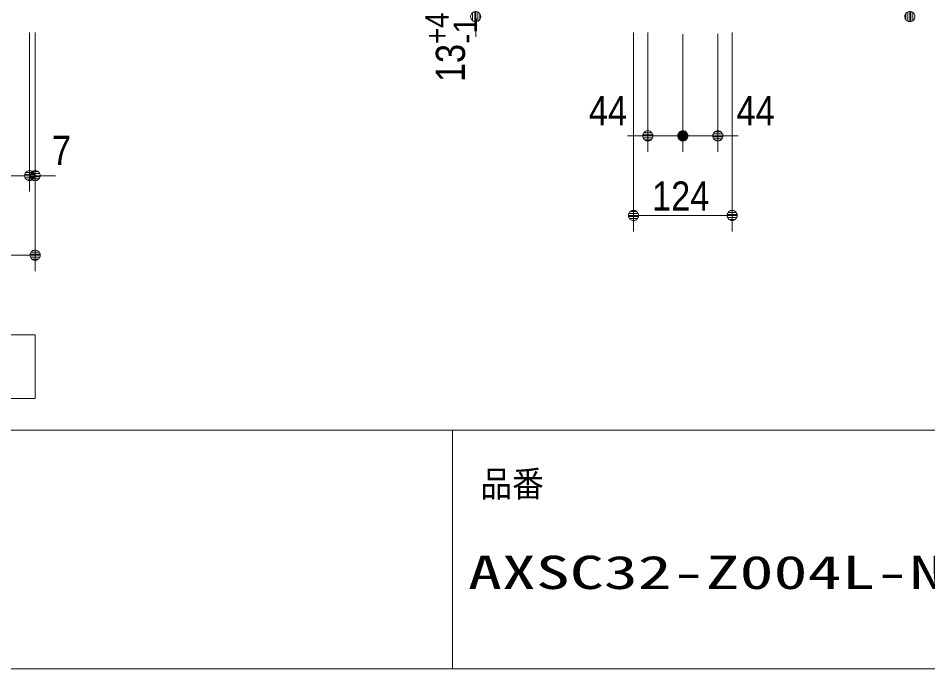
# Model space of a CAD drawing. Units: millimetres, scale not verified. Extents: x -6062 to 6062, y -3045 to 3045.
# Drawn here: x -1234 to -90, y -2770 to -1952 of the extents above; entities that cross this region are included whole.
import ezdxf
from ezdxf.enums import TextEntityAlignment as Align

# ---------------------------------------------------------------- set-up
doc = ezdxf.new("R2010")
doc.units = ezdxf.units.MM
doc.header["$LTSCALE"] = 20
for name, color, linetype, lineweight in [('0-0_2寸法-1', 7, 'Continuous', 9), ('0-1_0', 7, 'Continuous', 9), ('0-2_2寸法-2', 7, 'Continuous', 9), ('0-3_2寸法-3', 7, 'Continuous', 9), ('0-5_1図面枠', 7, 'Continuous', 9)]:
    doc.layers.add(name, color=color, linetype=linetype, lineweight=lineweight)
doc.styles.add('ＭＳ ゴシック', font='')
doc.styles.add('ＭＳ Ｐゴシック', font='')
doc.styles.get('ＭＳ ゴシック').set_extended_font_data('MS Gothic')
doc.styles.get('ＭＳ Ｐゴシック').set_extended_font_data('MS PGothic')

# ---------------------------------------------------------------- blocks, each defined once
blk = doc.blocks.new('_Dot')
at = {"layer": '0-1_0'}
for p, q in [((-10, 0), (-20, 0)), ((9.78, 2), (-9.78, 2)), ((7.99, 6), (-7.99, 6)), ((9.16, -3.98), (-9.16, -3.98)), ((6, -7.98), (-6, -7.98))]:
    blk.add_line(p, q, dxfattribs=at)
for points in [[(10, 0), (9.92, 1.25), (9.69, 2.49), (9.3, 3.68), (8.76, 4.82), (8.09, 5.88), (7.29, 6.85), (6.37, 7.71), (5.36, 8.44), (4.26, 9.05), (3.09, 9.51), (1.87, 9.82), (0.63, 9.98), (-0.63, 9.98), (-1.87, 9.82), (-3.09, 9.51), (-4.26, 9.05), (-5.36, 8.44), (-6.37, 7.71), (-7.29, 6.85), (-8.09, 5.88), (-8.76, 4.82), (-9.3, 3.68), (-9.69, 2.49), (-9.92, 1.25), (-10, 0), (0, 0)], [(-10, 0), (-9.92, -1.25), (-9.69, -2.49), (-9.3, -3.68), (-8.76, -4.82), (-8.09, -5.88), (-7.29, -6.85), (-6.37, -7.71), (-5.36, -8.44), (-4.26, -9.05), (-3.09, -9.51), (-1.87, -9.82), (-0.63, -9.98), (0.63, -9.98), (1.87, -9.82), (3.09, -9.51), (4.26, -9.05), (5.36, -8.44), (6.37, -7.71), (7.29, -6.85), (8.09, -5.88), (8.76, -4.82), (9.3, -3.68), (9.69, -2.49), (9.92, -1.25), (10, 0), (0, 0)]]:
    blk.add_lwpolyline(points, close=True, dxfattribs=at)
blk = doc.blocks.new('グループ-139')
at = {"layer": '0-5_1図面枠'}
for p, q in [((-80000, -49400), (80000, -49400)), ((22000, -49400), (22000, -55400))]:
    blk.add_line(p, q, dxfattribs=at)
blk.add_lwpolyline([(-80000, 55400), (80000, 55400), (80000, -55400), (-80000, -55400)], close=True, dxfattribs=at)
blk = doc.blocks.new('図面枠')
at = {"layer": '0-5_1図面枠'}
blk.add_blockref('グループ-139', (0, 0), dxfattribs=at)
at = {"layer": '0-5_1図面枠', "style": 'ＭＳ ゴシック', "width": 0.9}
blk.add_text('品番', height=650.9, dxfattribs=at).set_placement((22696.5, -51268.3), align=Align.BOTTOM_LEFT)

msp = doc.modelspace()

# ---------------------------------------------------------------- linework, layer by layer
at = {"layer": '0-0_2寸法-1'}
for p, q in [((-460.04, -1970), (-460.04, -2220)), ((-336.04, -1970), (-336.04, -2220)), ((-1212.5, -2170), (-1212.5, -2270)), ((-447.32, -2200), (-348.75, -2200)), ((-4781.79, -2250), (-1225.21, -2250))]:
    msp.add_line(p, q, dxfattribs=at)
at = {"layer": '0-2_2寸法-2'}
for p, q in [((-658.54, -1962.71), (-658.54, -1975.42)), ((-1219.5, -1970), (-1219.5, -2170)), ((-1212.5, -1970), (-1212.5, -2170)), ((-442.04, -1970), (-442.04, -2120)), ((-398.04, -1972), (-398.04, -2120)), ((-398.04, -1972), (-398.04, -2120)), ((-354.04, -1971.48), (-354.04, -2120)), ((-454.75, -2100), (-467.46, -2100)), ((-398.04, -2100), (-442.04, -2100)), ((-410.75, -2100), (-423.46, -2100)), ((-398.04, -2100), (-354.04, -2100)), ((-385.32, -2100), (-372.61, -2100)), ((-341.32, -2100), (-328.61, -2100)), ((-1232.21, -2150), (-1244.92, -2150)), ((-1219.5, -2150), (-1212.5, -2150)), ((-1199.79, -2150), (-1187.08, -2150))]:
    msp.add_line(p, q, dxfattribs=at)
at = {"layer": '0-3_2寸法-3'}
msp.add_lwpolyline([(-2212.5, -2350), (-1212.5, -2350), (-1212.5, -2430), (-2212.5, -2430)], close=True, dxfattribs=at)

# ---------------------------------------------------------------- block references
at = {"layer": '0-0_2寸法-1', "xscale": 0.6356201, "yscale": 0.6356201}
for p, rotation in [((-112.56, -1950), 270), ((-460.04, -2200), 180)]:
    msp.add_blockref('_Dot', p, dxfattribs=dict(at, rotation=rotation))
for p in [(-336.04, -2200), (-1212.5, -2250)]:
    msp.add_blockref('_Dot', p, dxfattribs=at)
at = {"layer": '0-2_2寸法-2', "xscale": 0.6356201, "yscale": 0.6356201}
for p, rotation in [((-658.54, -1950), 90), ((-398.04, -2100), 180), ((-354.04, -2100), 180), ((-1212.5, -2150), 180)]:
    msp.add_blockref('_Dot', p, dxfattribs=dict(at, rotation=rotation))
for p in [(-442.04, -2100), (-398.04, -2100), (-1219.5, -2150)]:
    msp.add_blockref('_Dot', p, dxfattribs=at)
at = {"layer": '0-5_1図面枠', "xscale": 0.05, "yscale": 0.05}
msp.add_blockref('図面枠', (-1787.5, 0), dxfattribs=at)

# ---------------------------------------------------------------- texts
at = {"layer": '0-0_2寸法-1', "style": 'ＭＳ Ｐゴシック', "width": 0.9}
msp.add_text('124', height=36.66, dxfattribs=at).set_placement((-436.75, -2204.96), align=Align.BOTTOM_LEFT)
at = {"layer": '0-2_2寸法-2', "style": 'ＭＳ Ｐゴシック', "width": 0.9}
for s, height, p in [('+4', 29.33, (-683.85, -1984.27)), ('13', 36.66, (-661.02, -2032.37))]:
    msp.add_text(s, height=height, rotation=90, dxfattribs=at).set_placement(p, align=Align.BOTTOM_LEFT)
at = {"layer": '0-2_2寸法-2', "style": 'ＭＳ Ｐゴシック'}
msp.add_text('-1', height=29.33, rotation=90, dxfattribs=at).set_placement((-648.26, -1984.27), align=Align.BOTTOM_LEFT)
at = {"layer": '0-2_2寸法-2', "style": 'ＭＳ Ｐゴシック', "width": 0.9}
for s, p in [('44', (-516.19, -2097.52)), ('44', (-330.51, -2097.52)), ('7', (-1191.4, -2147.52))]:
    msp.add_text(s, height=36.66, dxfattribs=at).set_placement(p, align=Align.BOTTOM_LEFT)
at = {"layer": '0-5_1図面枠', "style": 'ＭＳ ゴシック', "width": 1.5}
msp.add_text('AXSC32-Z004L-N-FW-TK-Y', height=41.84, dxfattribs=at).set_placement((-668.24, -2682.24), align=Align.BOTTOM_LEFT)

doc.saveas('drawing.dxf')
